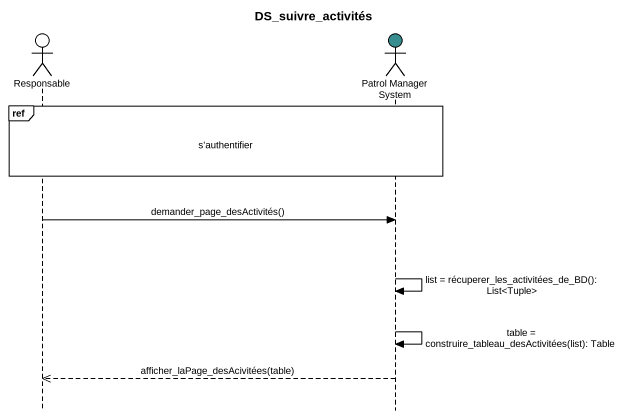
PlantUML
@startuml
title DS_suivre_activités
hide footbox
actor Responsable #FFFFFF
actor "Patrol Manager System" as Patrol_Manager_System #388E8E

ref over Responsable, Patrol_Manager_System : s'authentifier
Responsable -> Patrol_Manager_System : demander_page_desActivités()
Patrol_Manager_System -> Patrol_Manager_System : list = récuperer_les_activitées_de_BD(): List<Tuple>
Patrol_Manager_System -> Patrol_Manager_System : table = construire_tableau_desActivitées(list): Table
Patrol_Manager_System -->> Responsable : afficher_laPage_desAcivitées(table)
@enduml
